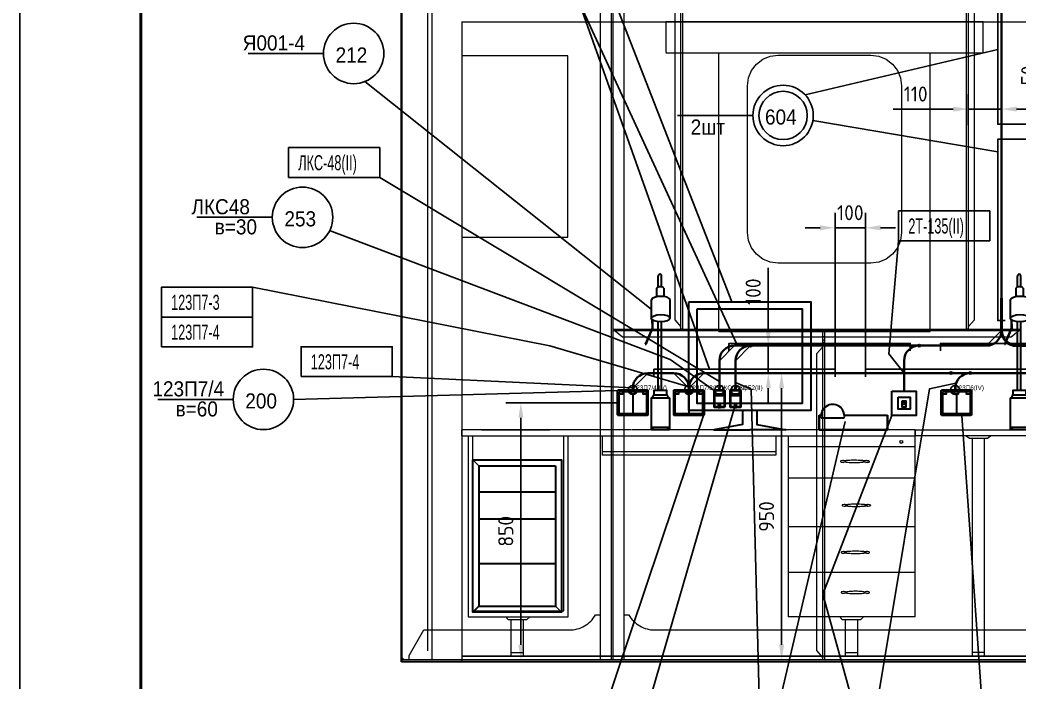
# Model space of a CAD drawing. Header units: millimetres. Extents: x -35117 to 70520, y -28859 to 27816.
# Drawn here: x -13164 to -9857, y -7792 to -5600 of the extents above; entities that cross this region are included whole.
import ezdxf

# ---------------------------------------------------------------- set-up
doc = ezdxf.new("R2010")
doc.units = ezdxf.units.MM
for name, color, linetype in [('CABLE', 6, 'Continuous'), ('DIMENSION', 1, 'Continuous'), ('EQUIPMENT', 7, 'Continuous'), ('EQUIPMENT_31_22_34_otd', 54, 'Continuous'), ('FORM', 7, 'Continuous'), ('Kabeli', 7, 'Continuous'), ('Выноски', 7, 'Continuous'), ('Насыщение', 7, 'Continuous'), ('ПозицииОборудования', 7, 'Continuous'), ('ТРАССЫскрытые', 7, 'Continuous'), ('ЭСН', 255, 'Continuous')]:
    doc.layers.add(name, color=color, linetype=linetype)
for name, color, linetype, lineweight in [('FORM1', 4, 'Continuous', 50), ('Hull', 1, 'Continuous', 40), ('Other', 3, 'Continuous', 60), ('ТРАССЫ', 7, 'Continuous', 40)]:
    doc.layers.add(name, color=color, linetype=linetype, lineweight=lineweight)
doc.styles.add('SIMPLEX', font='simplex.shx', dxfattribs={"width": 0.9, "height": 50})
doc.styles.get("Standard").update_dxf_attribs({"font": 'arial.ttf'})
doc.dimstyles.new('М_20 -1', dxfattribs={"dimscale": 0, "dimtxt": 50, "dimasz": 50, "dimexe": 50, "dimexo": 0, "dimgap": 25, "dimtad": 1, "dimdec": 0, "dimrnd": 5, "dimdsep": 46, "dimtxsty": 'SIMPLEX', "dimcen": 50, "dimclrd": 1, "dimclre": 1, "dimclrt": 3, "dimadec": 0, "dimazin": 0, "dimtfac": 1, "dimtdec": 0, "dimtmove": 0, "dimatfit": 3, "dimfxl": 1, "dimtolj": 1, "dimtzin": 0, "dimarcsym": 0})

# ---------------------------------------------------------------- blocks, each defined once
blk = doc.blocks.new('A$C27F25525')
at = {"layer": 'EQUIPMENT_31_22_34_otd', "linetype": 'Continuous', "lineweight": 35}
for p, q in [((4.31, 47.53), (4.31, 51.21)), ((5.4, 47.58), (5.4, 51.21)), ((3.76, 47.09), (3.76, 44.3)), ((6.17, 47.12), (6.17, 44.35)), ((2.01, 37.13), (2.01, 43.33)), ((8.21, 37.17), (8.21, 43.31)), ((2.22, 36.73), (2.27, 33.85)), ((2.52, 33.98), (2.48, 36.57)), ((2.27, 33.85), (0, 28.62)), ((0.25, 28.6), (2.52, 33.98)), ((4.31, 13.24), (4.31, 36.04)), ((5.4, 13.24), (5.4, 36.01)), ((0, 28.62), (0.25, 28.6)), ((2.02, 0.27), (2.02, 10.84)), ((2.02, 10.83), (8.02, 10.83)), ((8.02, 10.84), (8.02, 0.27)), ((2.02, 1.11), (8.02, 1.11)), ((8.02, 0.27), (2.02, 0.27)), ((2.51, 0.85), (2.51, 0)), ((7.51, 0), (7.51, 0.93))]:
    blk.add_line(p, q, dxfattribs=at)
blk.add_lwpolyline([(2.8, 11.79), (7.16, 11.79), (7.16, 13.27), (2.8, 13.27)], close=True, dxfattribs=at)
for centre, radius, start, end in [((4.86, 51.2), 0.549, 356.5056, 178.9516), ((1.5, 12.03), 1.32, 295.4786, 349.4871), ((8.49, 12.03), 1.32, 190.5129, 244.5214)]:
    blk.add_arc(centre, radius, start, end, dxfattribs=at)
for centre, major_axis, ratio, start_param, end_param in [((4.97, 47.08), (-1.22, 0), 0.440859, 3.153856, 6.270922), ((5.1, 43.23), (-3.1, -0.03), 0.382595, 3.189714, 6.191346)]:
    blk.add_ellipse(centre, major_axis=major_axis, ratio=ratio, start_param=start_param, end_param=end_param, dxfattribs=at)
blk.add_ellipse((5.1, 37.19), major_axis=(-3.1, -0.03), ratio=0.382595, dxfattribs=at)
blk = doc.blocks.new('1090')
at = {"layer": 'EQUIPMENT', "color": 2, "linetype": 'Continuous', "lineweight": 35}
blk.add_lwpolyline([(-48.2, 84), (48.2, 84, -0.414214), (50.2, 82), (50.2, 2, -0.414214), (48.2, 0), (-48.2, 0, -0.414214), (-50.2, 2), (-50.2, 82, -0.414214)], format="xyb", close=True, dxfattribs=at)
for points in [[(-45.2, 79), (45.2, 79), (45.2, 5), (-45.2, 5)], [(-45.2, 79), (-33.9, 79), (-33.9, 69.9), (-45.2, 69.9)], [(-5.7, 79), (5.7, 79), (5.7, 69.9), (-5.7, 69.9)], [(33.9, 79), (45.2, 79), (45.2, 69.9), (33.9, 69.9)]]:
    blk.add_lwpolyline(points, close=True, dxfattribs=at)
blk.add_lwpolyline([(0, 69.9), (0, 5)], dxfattribs=at)
blk = doc.blocks.new('*D46')
at = {"layer": 'Defpoints', "color": 0, "linetype": 'Continuous'}
for p in [(-11185.2, -6866.9), (-11505.5, -7718.4), (-11185.2, -7718.4)]:
    blk.add_point(p, dxfattribs=at)
at = {"layer": 'DIMENSION', "color": 1, "linetype": 'Continuous', "lineweight": -2}
for p, q in [((-11185.2, -6866.9), (-11555.5, -6866.9)), ((-11505.5, -6916.9), (-11505.5, -7668.4)), ((-11185.2, -7718.4), (-11555.5, -7718.4))]:
    blk.add_line(p, q, dxfattribs=at)
at = {"layer": 'DIMENSION', "color": 1, "linetype": 'Continuous'}
for points in [[(-11513.8, -6916.9), (-11497.1, -6916.9), (-11505.5, -6866.9)], [(-11513.8, -7668.4), (-11497.1, -7668.4), (-11505.5, -7718.4)]]:
    blk.add_solid(points, dxfattribs=at)
at = {"layer": 'DIMENSION', "color": 3, "linetype": 'Continuous', "insert": (-11555.5, -7292.7), "char_height": 50, "attachment_point": 5, "rotation": 90, "style": 'SIMPLEX'}
blk.add_mtext('\\A1;850', dxfattribs=at)
blk = doc.blocks.new('МВ_5')
at = {"layer": 'EQUIPMENT', "color": 2, "linetype": 'Continuous', "lineweight": 35}
for p, q in [((-3.2, -53.8), (-3.2, -57.6)), ((-3.2, -53.8), (-3.2, -57.6)), ((-1.7, -53.8), (-3.2, -53.8)), ((-3.2, -57.6), (3.3, -57.6)), ((-3.2, -57.6), (3.3, -57.6)), ((-1.7, -53), (-1.7, -53.8)), ((-1.7, -53), (-1.1, -53)), ((-1.1, -51.9), (-1.1, -53)), ((1.1, -51.9), (-1.1, -51.9)), ((-1.1, -57.6), (1.1, -57.6)), ((1.1, -51.9), (1.1, -53)), ((1.1, -53), (1.7, -53)), ((1.7, -53), (1.7, -53.8)), ((3.3, -53.8), (1.7, -53.8)), ((3.3, -57.6), (3.3, -53.8)), ((3.3, -57.6), (3.3, -53.8))]:
    blk.add_line(p, q, dxfattribs=at)
blk.add_lwpolyline([(17.5, -2), (17.5, -56, -0.414214), (15.5, -58), (-15.5, -58, -0.414214), (-17.5, -56), (-17.5, -2, -0.414214), (-15.5, 0), (15.5, 0, -0.414214)], format="xyb", close=True, dxfattribs=at)
for points in [[(-3.7, -56), (-15.5, -56), (-15.5, -2), (15.5, -2), (15.5, -56), (3.7, -56)], [(-2.4, -57.6), (-2.4, -57.1)], [(-1.8, -57.6), (-1.8, -57.1)], [(-1.1, -57.6), (-1.1, -57.1)], [(-0.4, -57.6), (-0.4, -57.1)], [(0.2, -57.6), (0.2, -57.1)], [(0.9, -57.6), (0.9, -57.1)], [(1.6, -57.6), (1.6, -57.1)], [(2.2, -57.6), (2.2, -57.1)]]:
    blk.add_lwpolyline(points, dxfattribs=at)
for points in [[(-12.6, -12.2), (12.6, -12.2), (12.6, -18.9), (-12.6, -18.9)], [(-3.7, -58), (3.7, -58), (3.7, -48.5), (-3.7, -48.5)]]:
    blk.add_lwpolyline(points, close=True, dxfattribs=at)
blk = doc.blocks.new('*U57')
at = {"layer": 'ЭСН', "lineweight": 30}
blk.add_lwpolyline([(600, -25), (600, 0), (0, 0), (0, -25)], dxfattribs=at)
blk = doc.blocks.new('*U58')
at = {"layer": 'ЭСН', "lineweight": 30}
blk.add_lwpolyline([(600, -25), (600, 0), (0, 0), (0, -25)], dxfattribs=at)
blk = doc.blocks.new('*U59')
at = {"layer": 'ЭСН', "lineweight": 30}
blk.add_lwpolyline([(600, -25), (600, 0), (0, 0), (0, -25)], dxfattribs=at)
blk = doc.blocks.new('*D63')
at = {"layer": 'Defpoints', "color": 0, "linetype": 'Continuous'}
for p in [(-9901.9, -5945), (-9774.5, -5945), (-9901.9, -5995)]:
    blk.add_point(p, dxfattribs=at)
at = {"layer": 'DIMENSION', "color": 1, "linetype": 'Continuous', "lineweight": -2}
for p, q in [((-9774.5, -5895), (-9774.5, -5722.1)), ((-9901.9, -5945), (-9724.5, -5945)), ((-9774.5, -5995), (-9774.5, -5945)), ((-9901.9, -5995), (-9724.5, -5995)), ((-9774.5, -6045), (-9774.5, -6095))]:
    blk.add_line(p, q, dxfattribs=at)
at = {"layer": 'DIMENSION', "color": 1, "linetype": 'Continuous'}
for points in [[(-9782.8, -5895), (-9766.1, -5895), (-9774.5, -5945)], [(-9782.8, -6045), (-9766.1, -6045), (-9774.5, -5995)]]:
    blk.add_solid(points, dxfattribs=at)
at = {"layer": 'DIMENSION', "color": 3, "linetype": 'Continuous', "insert": (-9824.5, -5783.6), "char_height": 50, "attachment_point": 5, "rotation": 90, "style": 'SIMPLEX'}
blk.add_mtext('\\A1;50', dxfattribs=at)
blk = doc.blocks.new('*D64')
at = {"layer": 'Defpoints', "color": 0, "linetype": 'Continuous'}
for p in [(-9914.4, -5895), (-10024.4, -5948), (-9914.4, -5945)]:
    blk.add_point(p, dxfattribs=at)
at = {"layer": 'DIMENSION', "color": 1, "linetype": 'Continuous', "lineweight": -2}
for p, q in [((-10024.4, -5948), (-10024.4, -5845)), ((-9914.4, -5945), (-9914.4, -5845)), ((-10074.4, -5895), (-10273, -5895)), ((-9914.4, -5895), (-10024.4, -5895)), ((-9864.4, -5895), (-9814.4, -5895))]:
    blk.add_line(p, q, dxfattribs=at)
at = {"layer": 'DIMENSION', "color": 1, "linetype": 'Continuous'}
for points in [[(-10074.4, -5886.7), (-10074.4, -5903.3), (-10024.4, -5895)], [(-9864.4, -5886.7), (-9864.4, -5903.3), (-9914.4, -5895)]]:
    blk.add_solid(points, dxfattribs=at)
at = {"layer": 'DIMENSION', "color": 3, "linetype": 'Continuous', "insert": (-10198.7, -5845), "char_height": 50, "attachment_point": 5, "style": 'SIMPLEX'}
blk.add_mtext('\\A1;110', dxfattribs=at)
blk = doc.blocks.new('*D66')
at = {"layer": 'Defpoints', "color": 0, "linetype": 'Continuous'}
for p in [(-10763, -6678.1), (-10763, -6769), (-10686.5, -6769)]:
    blk.add_point(p, dxfattribs=at)
at = {"layer": 'DIMENSION', "color": 1, "linetype": 'Continuous', "lineweight": -2}
for p, q in [((-10686.5, -6628.1), (-10686.5, -6421)), ((-10763, -6678.1), (-10636.5, -6678.1)), ((-10686.5, -6769), (-10686.5, -6678.1)), ((-10763, -6769), (-10636.5, -6769)), ((-10686.5, -6819), (-10686.5, -6869))]:
    blk.add_line(p, q, dxfattribs=at)
at = {"layer": 'DIMENSION', "color": 1, "linetype": 'Continuous'}
for points in [[(-10694.8, -6628.1), (-10678.1, -6628.1), (-10686.5, -6678.1)], [(-10694.8, -6819), (-10678.1, -6819), (-10686.5, -6769)]]:
    blk.add_solid(points, dxfattribs=at)
at = {"layer": 'DIMENSION', "color": 3, "linetype": 'Continuous', "insert": (-10736.5, -6499.5), "char_height": 50, "attachment_point": 5, "rotation": 90, "style": 'SIMPLEX'}
blk.add_mtext('\\A1;100', dxfattribs=at)
blk = doc.blocks.new('*D67')
at = {"layer": 'Defpoints', "color": 0, "linetype": 'Continuous'}
for p in [(-10365, -6288), (-10465, -6756.5), (-10365, -6756.5)]:
    blk.add_point(p, dxfattribs=at)
at = {"layer": 'DIMENSION', "color": 1, "linetype": 'Continuous', "lineweight": -2}
for p, q in [((-10465, -6756.5), (-10465, -6238)), ((-10365, -6756.5), (-10365, -6238)), ((-10515, -6288), (-10565, -6288)), ((-10465, -6288), (-10365, -6288)), ((-10315, -6288), (-10265, -6288))]:
    blk.add_line(p, q, dxfattribs=at)
at = {"layer": 'DIMENSION', "color": 1, "linetype": 'Continuous'}
for points in [[(-10515, -6279.6), (-10515, -6296.3), (-10465, -6288)], [(-10315, -6279.6), (-10315, -6296.3), (-10365, -6288)]]:
    blk.add_solid(points, dxfattribs=at)
at = {"layer": 'DIMENSION', "color": 3, "linetype": 'Continuous', "insert": (-10415, -6238), "char_height": 50, "attachment_point": 5, "style": 'SIMPLEX'}
blk.add_mtext('\\A1;100', dxfattribs=at)
blk = doc.blocks.new('*D68')
at = {"layer": 'Defpoints', "color": 0, "linetype": 'Continuous'}
for p in [(-10188.5, -6769), (-10642.4, -7718.4), (-10175.8, -7718.4)]:
    blk.add_point(p, dxfattribs=at)
at = {"layer": 'DIMENSION', "color": 1, "linetype": 'Continuous', "lineweight": -2}
for p, q in [((-10188.5, -6769), (-10692.4, -6769)), ((-10642.4, -6819), (-10642.4, -7668.4)), ((-10175.8, -7718.4), (-10692.4, -7718.4))]:
    blk.add_line(p, q, dxfattribs=at)
at = {"layer": 'DIMENSION', "color": 1, "linetype": 'Continuous'}
for points in [[(-10650.8, -6819), (-10634.1, -6819), (-10642.4, -6769)], [(-10650.8, -7668.4), (-10634.1, -7668.4), (-10642.4, -7718.4)]]:
    blk.add_solid(points, dxfattribs=at)
at = {"layer": 'DIMENSION', "color": 3, "linetype": 'Continuous', "insert": (-10692.4, -7243.7), "char_height": 50, "attachment_point": 5, "rotation": 90, "style": 'SIMPLEX'}
blk.add_mtext('\\A1;950', dxfattribs=at)
blk = doc.blocks.new('ТР45')
at = {"layer": 'EQUIPMENT', "color": 2, "linetype": 'Continuous', "lineweight": 35}
for points in [[(-40, 80), (40, 80), (40, 0), (-40, 0)], [(-20, 60), (20, 60), (20, 20), (-20, 20)], [(-6.4, 48.1), (6.3, 48.1), (6.3, 27), (-6.4, 27)]]:
    blk.add_lwpolyline(points, close=True, dxfattribs=at)
for points in [[(6.3, 36.2), (-6.4, 36.2)], [(-4.3, 36.2), (-4.3, 44.4), (-1.2, 44.4), (-1.2, 45.3), (-0.1, 45.3)], [(4.1, 36.2), (4.1, 44.4), (1, 44.4), (1, 45.3), (-0.1, 45.3)]]:
    blk.add_lwpolyline(points, dxfattribs=at)

msp = doc.modelspace()

# ---------------------------------------------------------------- linework, layer by layer
at = {"color": 3}
for p, q in [((-6300.653, -7718.447), (-11900.405, -7718.447)), ((-6300.653, -7725.447), (-11900.405, -7725.447))]:
    msp.add_line(p, q, dxfattribs=at)
msp.add_line((-11700.446, -7706.447), (-6500.653, -7706.447))
at = {"layer": 'CABLE', "color": 2, "linetype": 'Continuous', "lineweight": 50}
msp.add_lwpolyline([(-9914.38, -6521.144), (-9914.38, -6628.108, 0.41421356), (-9864.38, -6678.108), (-9799.653, -6678.108)], format="xyb", dxfattribs=at)
at = {"layer": 'EQUIPMENT_31_22_34_otd', "linetype": 'Continuous', "lineweight": 35}
for p, q in [((-10517.619, -6907.922), (-10517.619, -6956.447)), ((-10517.619, -6956.447), (-10517.619, -6907.922)), ((-10517.619, -6907.922), (-10513.481, -6907.922)), ((-10433.607, -6907.922), (-10291.845, -6907.922)), ((-10291.845, -6956.447), (-10291.845, -6907.922)), ((-10291.845, -6907.922), (-10291.845, -6956.447)), ((-10511.025, -6917.312), (-10435.176, -6917.312)), ((-10517.619, -6956.447), (-10291.845, -6956.447)), ((-10291.845, -6956.447), (-10517.619, -6956.447)), ((-11644.756, -7075.777), (-11644.756, -7540.924)), ((-11644.756, -7075.777), (-11390.531, -7075.777)), ((-11390.531, -7075.777), (-11390.531, -7540.924)), ((-11644.756, -7161.787), (-11390.531, -7161.787)), ((-11644.756, -7251.203), (-11390.531, -7251.203)), ((-11644.756, -7399.413), (-11390.531, -7399.413)), ((-11644.756, -7540.924), (-11664.367, -7560.447)), ((-11644.756, -7540.924), (-11390.531, -7540.924))]:
    msp.add_line(p, q, dxfattribs=at)
for points in [[(-10949.65, -6533.488), (-10546.094, -6533.488), (-10546.094, -6892.492), (-10949.65, -6892.492)], [(-10921.696, -6556.437), (-10574.048, -6556.437), (-10574.048, -6869.542), (-10921.696, -6869.542)], [(-11664.367, -7056.254), (-11370.921, -7056.254), (-11370.921, -7560.447), (-11664.367, -7560.447)]]:
    msp.add_lwpolyline(points, close=True, dxfattribs=at)
for points in [[(-10771.8, -6892.492), (-10771.8, -6938.972), (-10866.9, -6956.447), (-10747.872, -6956.447)], [(-10723.944, -6892.492), (-10723.944, -6938.972), (-10628.843, -6956.447), (-10747.872, -6956.447)]]:
    msp.add_lwpolyline(points, dxfattribs=at)
msp.add_arc((-10473.526, -6911.527), 38.784, 351.422251, 188.942608, dxfattribs=at)
at = {"layer": 'FORM', "color": 7}
msp.add_lwpolyline([(-13163.591, -16165.54), (3636.409, -16165.54), (3636.409, -4285.54), (-13163.591, -4285.54)], close=True, dxfattribs=at)
at = {"layer": 'FORM1'}
msp.add_line((-12763.591, -4385.54), (-12763.591, -16065.54), dxfattribs=at)
at = {"layer": 'Hull', "color": 3, "ltscale": 500}
for p, q in [((-11900.405, -6383.751), (-11900.405, -5118.425)), ((-11900.405, -7725.447), (-11900.405, -6383.751))]:
    msp.add_line(p, q, dxfattribs=at)
at = {"layer": 'Hull', "color": 86, "linetype": 'Continuous', "lineweight": 20}
for p, q in [((-11813.796, -7688.44), (-11813.796, -5256.411)), ((-11800.405, -5256.411), (-11800.405, -7688.44)), ((-11200.405, -6629.425), (-11200.405, -6623.425)), ((-11200.405, -6623.425), (-11190.408, -6623.425)), ((-11200.405, -6629.425), (-11200.405, -6623.425)), ((-11200.405, -6623.425), (-9851.406, -6623.425)), ((-11190.408, -6629.425), (-11200.405, -6629.425)), ((-9851.406, -6629.425), (-11200.405, -6629.425)), ((-11190.408, -6629.425), (-11190.408, -6623.425)), ((-11190.408, -6623.425), (-11173.403, -6623.425)), ((-11173.403, -6629.425), (-11190.408, -6629.425)), ((-11173.403, -6623.425), (-11173.403, -6629.425)), ((-11173.403, -6623.425), (-11050.405, -6623.425)), ((-11050.405, -6629.425), (-11173.403, -6629.425)), ((-11050.405, -6623.425), (-11050.405, -6629.425)), ((-10506.405, -6629.425), (-10500.405, -6629.425)), ((-10506.405, -6649.426), (-10506.405, -6629.425)), ((-10500.405, -6629.425), (-10500.405, -6649.426)), ((-10500.405, -6649.426), (-10506.405, -6649.426)), ((-10506.405, -6658.992), (-10506.405, -6649.426)), ((-10506.405, -6658.992), (-10500.405, -6658.992)), ((-10506.405, -6667.103), (-10506.405, -6658.992)), ((-10506.405, -6667.103), (-10500.405, -6667.103)), ((-10506.405, -6672.523), (-10506.405, -6667.103)), ((-10506.405, -6672.523), (-10500.405, -6672.523)), ((-10506.405, -6674.426), (-10506.405, -6672.523)), ((-10506.405, -6674.426), (-10500.405, -6674.426)), ((-10506.405, -7718.425), (-10506.405, -6674.426)), ((-10500.405, -6649.426), (-10500.405, -6658.992)), ((-10500.405, -6658.992), (-10500.405, -6667.103)), ((-10500.405, -6667.103), (-10500.405, -6672.523)), ((-10500.405, -6672.523), (-10500.405, -6674.426)), ((-10500.405, -6674.426), (-10500.405, -7718.425))]:
    msp.add_line(p, q, dxfattribs=at)
for points in [[(-11900.405, -7709.425), (-11900.405, -5235.426), (-11890.408, -5225.425), (-11800.405, -5225.425), (-11800.405, -7719.426), (-11890.408, -7719.426), (-11900.405, -7709.425)], [(-11206.405, -5333.426), (-11206.405, -7718.425), (-11200.405, -7718.425), (-11200.405, -5333.426), (-11206.405, -5333.426)], [(-11243.404, -7718.425), (-11163.406, -7718.425), (-11163.406, -5383.426), (-11188.406, -5358.426), (-11218.404, -5358.426), (-11243.404, -5383.426), (-11243.404, -7718.425)], [(-10976.406, -6616.275), (-10976.406, -5520.576), (-10996.407, -5544.412), (-10996.407, -6592.439), (-10976.406, -6616.275)], [(-10970.406, -5513.426), (-10970.406, -6623.425), (-10976.406, -6623.425), (-10976.406, -5513.426), (-10970.406, -5513.426)], [(-10030.404, -6623.425), (-10030.404, -5513.426), (-10024.404, -5513.426), (-10024.404, -6623.425), (-10030.404, -6623.425)], [(-10024.404, -5520.576), (-10024.404, -6616.275), (-10004.403, -6592.439), (-10004.403, -5544.412), (-10024.404, -5520.576)], [(-9858.553, -6629.425), (-11193.258, -6629.425), (-11169.418, -6649.426), (-9882.394, -6649.426), (-9858.553, -6629.425)], [(-10506.405, -7711.274), (-10506.405, -6681.576), (-10526.406, -6705.412), (-10526.406, -7687.439), (-10506.405, -7711.274)]]:
    msp.add_lwpolyline(points, dxfattribs=at)
for points in [[(-11243.404, -7719.426), (-11875.405, -7719.426), (-11875.405, -7704.425), (-11826.333, -7619.426), (-11345.01, -7619.426, 0.13165265), (-11295.01, -7606.029, 0.13165163), (-11258.407, -7569.426), (-11243.404, -7569.426), (-11243.404, -7719.426)], [(-6400.405, -7719.426), (-11163.406, -7719.426), (-11163.406, -7569.426), (-11148.403, -7569.426, 0.13165163), (-11111.8, -7606.029, 0.13165265), (-11061.8, -7619.426), (-6547.628, -7619.426), (-6400.405, -7704.425), (-6400.405, -7719.426)]]:
    msp.add_lwpolyline(points, format="xyb", dxfattribs=at)
at = {"layer": 'Kabeli', "color": 5}
for points in [[(-10848.32, -6824.902), (-10848.32, -6824.902), (-10848.32, -6728.108), (-10798.32, -6678.108), (-10744.983, -6678.108), (-10744.983, -6678.108), (-10187.037, -6678.108), (-9964.38, -6678.108), (-9914.38, -6628.108), (-9914.38, -5310.136), (-9914.046, -5309.946)], [(-10794.983, -6824.902), (-10794.983, -6824.902), (-10794.983, -6728.108), (-10744.983, -6678.108), (-10744.983, -6678.108), (-10187.037, -6678.108), (-9964.38, -6678.108), (-9914.38, -6628.108), (-9914.38, -5310.136), (-9914.046, -5309.946)]]:
    msp.add_lwpolyline(points, dxfattribs=at)
at = {"layer": 'Kabeli', "color": 231}
for points in [[(-11134.995, -6824.902), (-11134.995, -6824.902), (-11134.995, -6818.995), (-11084.995, -6768.995), (-10999.366, -6768.995), (-10949.366, -6818.995), (-10949.366, -6824.902), (-10949.366, -6824.902)], [(-9748.137, -6824.902), (-9748.137, -6824.902), (-9748.137, -6818.995), (-9798.137, -6768.995), (-9798.137, -6768.995), (-9798.137, -6768.995), (-10017.962, -6768.995), (-10081.763, -6768.995), (-10081.763, -6768.995), (-10899.366, -6768.995), (-10949.366, -6818.995), (-10949.366, -6824.902), (-10949.366, -6824.902)]]:
    msp.add_lwpolyline(points, dxfattribs=at)
at = {"layer": 'Kabeli', "color": 2}
for centre in [(-10744.983, -6678.108), (-10744.983, -6678.108), (-10744.983, -6678.108), (-10744.983, -6678.108), (-10744.983, -6678.108), (-10744.983, -6678.108), (-10744.983, -6678.108), (-10744.983, -6678.108), (-10187.037, -6678.108)]:
    msp.add_circle(centre, 4, dxfattribs=at)
at = {"layer": 'Kabeli', "color": 6}
for centre in [(-10081.763, -6768.995), (-10081.763, -6768.995), (-10017.962, -6768.995), (-10949.366, -6824.902), (-10949.366, -6824.902), (-10949.366, -6824.902), (-10949.366, -6824.902)]:
    msp.add_circle(centre, 4, dxfattribs=at)
at = {"layer": 'Other', "color": 5, "linetype": 'Continuous', "lineweight": 18}
for p, q in [((-11700.446, -5606.447), (-11700.446, -7725.447)), ((-11700.446, -5606.447), (-6500.653, -5606.447)), ((-10850.434, -6631.417), (-10850.434, -5708.486)), ((-10704.434, -5730.113), (-10679.833, -5719.938)), ((-10679.833, -5719.938), (-10653.434, -5716.467)), ((-10653.434, -5716.467), (-10347.434, -5716.467)), ((-10150.434, -6631.417), (-10150.434, -5708.486)), ((-10741.768, -5767.397), (-10725.559, -5746.301)), ((-10725.559, -5746.301), (-10704.434, -5730.113)), ((-10751.958, -5791.963), (-10741.768, -5767.397)), ((-10755.434, -5818.326), (-10751.958, -5791.963)), ((-10755.434, -6303.922), (-10755.434, -5818.588)), ((-10850.434, -6631.417), (-10150.434, -6631.417))]:
    msp.add_line(p, q, dxfattribs=at)
at = {"layer": 'Other', "color": 251, "linetype": 'Continuous', "lineweight": 20}
for p, q in [((-11400.446, -6956.447), (-11700.446, -6956.447)), ((-11700.446, -6976.447), (-11700.446, -6956.447)), ((-11700.446, -6976.447), (-11142.268, -6976.447)), ((-11700.446, -6976.447), (-11222.268, -6976.447)), ((-11680.446, -6976.447), (-11680.446, -7576.447)), ((-11665.446, -6976.447), (-11665.446, -7556.447)), ((-11635.455, -6956.447), (-11409.681, -6956.447)), ((-11409.681, -6956.447), (-11635.455, -6956.447)), ((-11141.053, -6956.447), (-11600.446, -6956.447)), ((-11363.446, -7556.447), (-11363.446, -6976.447)), ((-11348.446, -7576.447), (-11348.446, -6976.447)), ((-11236.746, -6976.447), (-11236.746, -7040.907)), ((-11142.268, -6976.447), (-10725.833, -6976.447)), ((-10730.397, -6956.447), (-11139.061, -6956.447)), ((-10200.446, -6956.447), (-10727.048, -6956.447)), ((-10725.833, -6976.447), (-10200.446, -6976.447)), ((-10661.778, -6976.447), (-10661.778, -7040.907)), ((-10620.446, -6976.447), (-10620.446, -7576.447)), ((-10200.446, -6956.447), (-9655.502, -6956.447)), ((-10200.446, -6956.447), (-10200.446, -6976.447)), ((-10200.446, -7576.447), (-10200.446, -6956.447)), ((-10200.446, -7576.447), (-10200.446, -6956.447)), ((-9658.657, -6976.447), (-10200.446, -6976.447)), ((-10022.139, -6984.58), (-10033.915, -6976.447)), ((-9960.703, -6984.58), (-9950.999, -6976.447)), ((-10022.139, -6984.58), (-9960.703, -6984.58)), ((-10722.625, -7029.234), (-11236.746, -7029.234)), ((-10721.915, -7040.907), (-11236.746, -7040.907)), ((-10661.778, -7029.234), (-10722.625, -7029.234)), ((-10661.778, -7040.907), (-10721.915, -7040.907)), ((-10200.446, -7012.844), (-10620.446, -7012.844)), ((-11664.367, -7056.254), (-11644.756, -7075.777)), ((-10447.655, -7061.295), (-10447.655, -7061.6)), ((-10440.621, -7058.595), (-10445.267, -7059.331)), ((-10445.267, -7063.564), (-10440.621, -7064.3)), ((-10437.813, -7058.456), (-10440.621, -7058.595)), ((-10440.621, -7064.3), (-10437.813, -7064.439)), ((-10400.861, -7057.51), (-10405.207, -7057.51)), ((-10405.207, -7065.385), (-10396.515, -7065.385)), ((-10396.515, -7057.51), (-10400.861, -7057.51)), ((-10361.102, -7058.595), (-10363.91, -7058.456)), ((-10363.91, -7064.439), (-10361.102, -7064.3)), ((-10356.456, -7059.331), (-10361.102, -7058.595)), ((-10361.102, -7064.3), (-10356.456, -7063.564)), ((-10354.132, -7059.698), (-10358.779, -7058.963)), ((-10358.779, -7064.667), (-10354.132, -7063.932)), ((-10351.744, -7061.663), (-10351.744, -7061.968)), ((-10620.446, -7115.662), (-10200.446, -7115.662)), ((-10442.249, -7206.649), (-10442.249, -7206.954)), ((-10435.214, -7203.949), (-10439.861, -7204.685)), ((-10439.861, -7208.919), (-10435.214, -7209.654)), ((-10432.406, -7203.81), (-10435.214, -7203.949)), ((-10395.455, -7202.864), (-10399.801, -7202.864)), ((-10391.109, -7202.864), (-10395.455, -7202.864)), ((-10355.696, -7203.949), (-10358.503, -7203.81)), ((-10351.049, -7204.685), (-10355.696, -7203.949)), ((-10355.696, -7209.654), (-10351.049, -7208.919)), ((-10348.661, -7206.649), (-10348.661, -7206.954)), ((-10435.214, -7209.654), (-10432.406, -7209.793)), ((-10399.801, -7210.739), (-10399.801, -7210.739)), ((-10399.801, -7210.739), (-10391.109, -7210.739)), ((-10391.109, -7210.739), (-10391.109, -7210.739)), ((-10358.503, -7209.793), (-10355.696, -7209.654)), ((-10620.446, -7276.447), (-10200.446, -7276.447)), ((-10445.052, -7362.412), (-10445.052, -7362.717)), ((-10438.017, -7359.712), (-10442.664, -7360.448)), ((-10442.664, -7364.682), (-10438.017, -7365.417)), ((-10435.209, -7359.573), (-10438.017, -7359.712)), ((-10438.017, -7365.417), (-10435.209, -7365.556)), ((-10398.258, -7358.627), (-10402.604, -7358.627)), ((-10402.604, -7366.502), (-10402.604, -7366.502)), ((-10402.604, -7366.502), (-10393.912, -7366.502)), ((-10393.912, -7358.627), (-10398.258, -7358.627)), ((-10393.912, -7366.502), (-10393.912, -7366.502)), ((-10358.499, -7359.712), (-10361.306, -7359.573)), ((-10361.306, -7365.556), (-10358.499, -7365.417)), ((-10353.852, -7360.448), (-10358.499, -7359.712)), ((-10358.499, -7365.417), (-10353.852, -7364.682)), ((-10351.464, -7362.412), (-10351.464, -7362.717)), ((-10620.446, -7427.923), (-10200.446, -7427.923)), ((-10445.052, -7495.123), (-10445.052, -7495.428)), ((-10438.017, -7492.424), (-10442.664, -7493.159)), ((-10442.664, -7497.393), (-10438.017, -7498.128)), ((-10435.21, -7492.284), (-10438.017, -7492.424)), ((-10438.017, -7498.128), (-10435.21, -7498.267)), ((-10398.258, -7491.338), (-10402.604, -7491.338)), ((-10402.604, -7499.213), (-10402.604, -7499.213)), ((-10402.604, -7499.213), (-10393.912, -7499.213)), ((-10393.912, -7491.338), (-10398.258, -7491.338)), ((-10393.912, -7499.213), (-10393.912, -7499.213)), ((-10358.499, -7492.424), (-10361.307, -7492.284)), ((-10361.307, -7498.267), (-10358.499, -7498.128)), ((-10353.852, -7493.159), (-10358.499, -7492.424)), ((-10358.499, -7498.128), (-10353.852, -7497.393)), ((-10351.464, -7495.123), (-10351.464, -7495.428)), ((-11665.446, -7556.447), (-11363.446, -7556.447)), ((-11390.531, -7540.924), (-11370.921, -7560.447)), ((-11680.446, -7576.447), (-11348.446, -7576.447)), ((-11547.455, -7584.58), (-11554.138, -7576.447)), ((-11547.455, -7584.58), (-11486.02, -7584.58)), ((-11486.02, -7584.58), (-11476.316, -7576.447)), ((-10217.646, -7576.447), (-10620.446, -7576.447)), ((-10200.446, -7576.447), (-10620.446, -7576.447)), ((-10442.139, -7584.58), (-10448.821, -7576.447)), ((-10442.139, -7584.58), (-10380.703, -7584.58)), ((-10380.703, -7584.58), (-10370.999, -7576.447)), ((-10010.646, -7706.447), (-9970.646, -7706.447))]:
    msp.add_line(p, q, dxfattribs=at)
at = {"layer": 'Other', "color": 251, "linetype": 'Continuous', "lineweight": 20, "extrusion": (0, 1, 0)}
for p, q in [((-10010.646, -7706.447), (-10010.646, -6984.58)), ((-9970.646, -7706.447), (-9970.646, -6984.58)), ((-11537.18, -7706.447), (-11537.18, -7584.58)), ((-11497.18, -7691.597), (-11497.18, -7584.58)), ((-10430.646, -7706.447), (-10430.646, -7584.58)), ((-10390.646, -7691.597), (-10390.646, -7584.58)), ((-11537.18, -7694.447), (-11497.18, -7694.447)), ((-11497.18, -7706.447), (-11497.18, -7691.597)), ((-10430.646, -7694.447), (-10390.646, -7694.447)), ((-10390.646, -7706.447), (-10390.646, -7691.597)), ((-10010.646, -7693.169), (-9970.646, -7693.169))]:
    msp.add_line(p, q, dxfattribs=at)
at = {"layer": 'Other', "color": 251, "linetype": 'Continuous', "lineweight": 20}
msp.add_lwpolyline([(-11025.434, -5708.486), (-9975.434, -5708.486), (-9975.434, -5606.381), (-11025.434, -5606.381), (-11025.434, -5706.381)], dxfattribs=at)
msp.add_lwpolyline([(-11350.446, -5718.447), (-11700.446, -5718.447), (-11700.446, -6318.447), (-11350.446, -6318.447)], close=True, dxfattribs=at)
at = {"layer": 'Other', "color": 5, "linetype": 'Continuous', "lineweight": 18}
for points in [[(-10347.434, -5716.467), (-10321.034, -5719.938), (-10296.434, -5730.113), (-10275.309, -5746.301), (-10259.099, -5767.397), (-10248.909, -5791.963), (-10245.434, -5818.326), (-10245.434, -6303.66)], [(-10245.434, -6303.66), (-10248.909, -6330.024), (-10259.099, -6354.59), (-10275.309, -6375.686), (-10296.434, -6391.875), (-10321.034, -6402.051), (-10347.434, -6405.522), (-10653.434, -6405.522), (-10679.833, -6402.051), (-10704.434, -6391.875), (-10725.559, -6375.688), (-10741.768, -6354.592), (-10751.958, -6330.024), (-10755.434, -6303.66), (-10755.434, -5818.326)]]:
    msp.add_lwpolyline(points, dxfattribs=at)
at = {"layer": 'Other', "color": 251, "linetype": 'Continuous', "lineweight": 20, "flags": 128}
for points in [[(-10445.267, -7059.331), (-10446.555, -7059.767), (-10447.172, -7060.235), (-10447.514, -7060.713), (-10447.645, -7061.14), (-10447.655, -7061.295)], [(-10405.207, -7057.51), (-10405.207, -7057.51), (-10405.425, -7057.515), (-10410.824, -7057.741), (-10416.156, -7058.104), (-10421.326, -7058.521), (-10426.364, -7058.861), (-10428.677, -7058.914), (-10428.677, -7058.914)], [(-10428.677, -7063.981), (-10428.677, -7063.981), (-10428.373, -7063.978), (-10423.853, -7064.168), (-10419.192, -7064.552), (-10414.362, -7064.923), (-10409.457, -7065.227), (-10405.207, -7065.385)], [(-10373.046, -7058.914), (-10373.046, -7058.914), (-10373.766, -7058.914), (-10378.605, -7058.67), (-10383.591, -7058.258), (-10388.915, -7057.865), (-10394.32, -7057.576), (-10396.515, -7057.51), (-10396.515, -7057.51)], [(-10396.515, -7065.385), (-10390.506, -7065.13), (-10385.072, -7064.752), (-10379.708, -7064.328), (-10376.345, -7064.089), (-10373.046, -7063.981), (-10373.046, -7063.981)], [(-10354.132, -7063.932), (-10352.845, -7063.495), (-10352.228, -7063.028), (-10351.885, -7062.55), (-10351.754, -7062.122), (-10351.744, -7061.968)], [(-10439.861, -7204.685), (-10441.148, -7205.121), (-10441.765, -7205.589), (-10442.107, -7206.067), (-10442.239, -7206.494), (-10442.249, -7206.649)], [(-10399.801, -7202.864), (-10399.801, -7202.864), (-10400.018, -7202.869), (-10405.418, -7203.095), (-10410.75, -7203.459), (-10415.919, -7203.875), (-10420.958, -7204.215), (-10423.27, -7204.268), (-10423.27, -7204.268)], [(-10367.64, -7204.268), (-10367.64, -7204.268), (-10368.36, -7204.269), (-10373.199, -7204.024), (-10378.184, -7203.613), (-10383.508, -7203.219), (-10388.913, -7202.93), (-10391.109, -7202.864), (-10391.109, -7202.864)], [(-10351.049, -7208.919), (-10349.762, -7208.482), (-10349.145, -7208.014), (-10348.802, -7207.537), (-10348.671, -7207.109), (-10348.661, -7206.954)], [(-10423.27, -7209.335), (-10423.27, -7209.335), (-10422.966, -7209.332), (-10418.447, -7209.522), (-10413.785, -7209.907), (-10408.955, -7210.277), (-10404.051, -7210.581), (-10399.801, -7210.739)], [(-10391.109, -7210.739), (-10385.1, -7210.484), (-10379.666, -7210.107), (-10374.302, -7209.682), (-10370.939, -7209.443), (-10367.64, -7209.335), (-10367.64, -7209.335)], [(-10442.664, -7360.448), (-10443.951, -7360.884), (-10444.568, -7361.352), (-10444.91, -7361.83), (-10445.041, -7362.257), (-10445.052, -7362.412)], [(-10402.604, -7358.627), (-10402.604, -7358.627), (-10402.821, -7358.632), (-10408.221, -7358.858), (-10413.553, -7359.222), (-10418.722, -7359.638), (-10423.761, -7359.978), (-10426.073, -7360.031), (-10426.073, -7360.031)], [(-10426.073, -7365.098), (-10426.073, -7365.098), (-10425.769, -7365.095), (-10421.25, -7365.285), (-10416.588, -7365.669), (-10411.758, -7366.04), (-10406.853, -7366.344), (-10402.604, -7366.502)], [(-10370.442, -7360.031), (-10370.442, -7360.031), (-10371.163, -7360.032), (-10376.002, -7359.787), (-10380.987, -7359.375), (-10386.311, -7358.982), (-10391.716, -7358.693), (-10393.912, -7358.627), (-10393.912, -7358.627)], [(-10393.912, -7366.502), (-10387.903, -7366.247), (-10382.468, -7365.87), (-10377.105, -7365.445), (-10373.742, -7365.206), (-10370.442, -7365.098), (-10370.442, -7365.098)], [(-10353.852, -7364.682), (-10352.564, -7364.245), (-10351.948, -7363.777), (-10351.605, -7363.3), (-10351.474, -7362.872), (-10351.464, -7362.717)], [(-10442.664, -7493.159), (-10443.951, -7493.596), (-10444.568, -7494.063), (-10444.911, -7494.541), (-10445.042, -7494.968), (-10445.052, -7495.123)], [(-10402.604, -7491.338), (-10402.604, -7491.338), (-10402.821, -7491.343), (-10408.221, -7491.569), (-10413.553, -7491.933), (-10418.722, -7492.349), (-10423.761, -7492.689), (-10426.073, -7492.742), (-10426.073, -7492.742)], [(-10426.073, -7497.81), (-10426.073, -7497.81), (-10425.77, -7497.806), (-10421.25, -7497.997), (-10416.588, -7498.381), (-10411.759, -7498.751), (-10406.854, -7499.055), (-10402.604, -7499.213)], [(-10370.443, -7492.742), (-10370.443, -7492.742), (-10371.163, -7492.743), (-10376.002, -7492.498), (-10380.987, -7492.087), (-10386.312, -7491.693), (-10391.717, -7491.405), (-10393.912, -7491.338), (-10393.912, -7491.338)], [(-10393.912, -7499.213), (-10387.903, -7498.958), (-10382.469, -7498.581), (-10377.105, -7498.157), (-10373.742, -7497.917), (-10370.443, -7497.81), (-10370.443, -7497.81)], [(-10353.852, -7497.393), (-10352.565, -7496.956), (-10351.948, -7496.489), (-10351.606, -7496.011), (-10351.474, -7495.583), (-10351.464, -7495.428)]]:
    msp.add_lwpolyline(points, dxfattribs=at)
at = {"layer": 'Other', "color": 251, "linetype": 'Continuous', "lineweight": 20}
msp.add_circle((-10246.596, -6996.787), 4.903, dxfattribs=at)
for centre, radius, start, end in [((-10445.141, -7060.978), 2.59, 193.900986, 267.211079), ((-10408.124, -6557.415), 501.919, 266.60896, 267.653217), ((-10414.241, -7443.426), 379.719, 92.178745, 93.559077), ((-10380.311, -6822.557), 236.469, 271.760607, 273.977216), ((-10385.982, -7413.505), 349.763, 86.381809, 87.880368), ((-10354.258, -7062.285), 2.59, 13.900986, 87.211079), ((-10439.735, -7206.332), 2.59, 193.900986, 267.211079), ((-10402.718, -6702.769), 501.919, 266.60896, 267.653217), ((-10374.905, -6967.911), 236.469, 271.760607, 273.977216), ((-10351.175, -7207.271), 2.59, 13.900986, 87.211079), ((-10408.834, -7588.78), 379.719, 92.178745, 93.559077), ((-10380.576, -7558.859), 349.763, 86.381809, 87.880368), ((-10442.538, -7362.095), 2.59, 193.900986, 267.211079), ((-10405.521, -6858.532), 501.919, 266.60896, 267.653217), ((-10411.637, -7744.543), 379.719, 92.178745, 93.559077), ((-10377.708, -7123.674), 236.469, 271.760607, 273.977216), ((-10383.379, -7714.622), 349.763, 86.381809, 87.880368), ((-10353.978, -7363.034), 2.59, 13.900986, 87.211079), ((-10442.538, -7494.806), 2.59, 193.900986, 267.211079), ((-10405.521, -6991.244), 501.919, 266.60896, 267.653217), ((-10411.638, -7877.254), 379.719, 92.178745, 93.559077), ((-10377.708, -7256.385), 236.469, 271.760607, 273.977216), ((-10383.379, -7847.333), 349.763, 86.381809, 87.880368), ((-10353.978, -7495.746), 2.59, 13.900986, 87.211079)]:
    msp.add_arc(centre, radius, start, end, dxfattribs=at)
at = {"layer": 'Выноски', "color": 1}
for points in [[(-12274.373, -6121.495), (-12274.373, -6022.495), (-11972.736, -6022.495), (-11972.736, -6121.495), (-12274.373, -6121.495)], [(-10254.998, -6331.052), (-10254.998, -6232.052), (-9953.361, -6232.052), (-9953.361, -6331.052), (-10254.998, -6331.052)], [(-10254.998, -6331.052), (-10287.858, -6705.234), (-10237.037, -6768.995)], [(-12695.156, -6583.575), (-12695.156, -6484.575), (-12393.519, -6484.575), (-12393.519, -6583.575), (-12695.156, -6583.575)], [(-12695.156, -6682.575), (-12695.156, -6583.575), (-12393.519, -6583.575), (-12393.519, -6682.575), (-12695.156, -6682.575)], [(-12232.874, -6780.598), (-12232.874, -6681.598), (-11931.237, -6681.598), (-11931.237, -6780.598), (-12232.874, -6780.598)], [(-10319.857, -7822.886), (-10152.55, -6820.852), (-10065.291, -6802.873)]]:
    msp.add_lwpolyline(points, dxfattribs=at)
at = {"layer": 'Насыщение', "color": 1}
for points in [[(-11381.838, -5057.174), (-10806.963, -6533.488)], [(-11314.178, -5538.319), (-10792.124, -6670.522)], [(-11314.178, -5538.319), (-10881.61, -6756.495)], [(-9926.88, -5697.312), (-10564.486, -5847.832)], [(-10538.877, -5932.55), (-9926.88, -6036.67)]]:
    msp.add_lwpolyline(points, dxfattribs=at)
for radius in [100, 80]:
    msp.add_circle((-10637.521, -5916.14), radius, dxfattribs=at)
at = {"layer": 'ПозицииОборудования', "color": 1}
for p, q in [((-12158.865, -5710.766), (-12408.445, -5710.766)), ((-10737.521, -5916.14), (-10987.101, -5916.14)), ((-12328.297, -6253.225), (-12577.877, -6253.225)), ((-12457.784, -6856.13), (-12707.365, -6856.13))]:
    msp.add_line(p, q, dxfattribs=at)
for points in [[(-12021.813, -5803.649), (-11073.687, -6556.866)], [(-11972.736, -6121.495), (-10848.32, -6796.353)], [(-12138.598, -6297.429), (-11010.925, -6723.515)], [(-12393.519, -6484.575), (-11409.744, -6678.416)], [(-11409.744, -6678.416), (-10949.126, -6814.107)], [(-11010.925, -6723.515), (-10865.82, -6826.902)], [(-11931.237, -6780.598), (-11134.995, -6817.297)], [(-10716.851, -7840.628), (-10743.286, -6822.477), (-10794.983, -6800.404)], [(-12257.784, -6856.13), (-11185.245, -6826.902)], [(-11284.765, -8052.866), (-10901.116, -6908.902)], [(-11103.872, -7937.681), (-10798.669, -6882.902)], [(-10277.037, -6908.902), (-10506.405, -7501.291)], [(-10045.824, -6908.902), (-9965.895, -8041.945)], [(-10729.68, -8203.321), (-10431.899, -6929.561)], [(-10295.989, -8260.247), (-10506.405, -7501.291)]]:
    msp.add_lwpolyline(points, dxfattribs=at)
for centre in [(-12058.865, -5710.766), (-12228.297, -6253.225), (-12357.784, -6856.13)]:
    msp.add_circle(centre, 100, dxfattribs=at)
at = {"layer": 'ТРАССЫ', "color": 2, "ltscale": 200}
for points in [[(-10744.983, -6678.108), (-9964.38, -6678.108, 0.41421356), (-9914.38, -6628.108), (-9914.38, -5310.136)], [(-10848.32, -6824.902), (-10848.32, -6728.108, -0.41421356), (-10798.32, -6678.108), (-10744.983, -6678.108)], [(-10794.983, -6824.902), (-10794.983, -6728.108, -0.41421356), (-10744.983, -6678.108), (-10744.983, -6678.108)], [(-10187.037, -6678.108), (-10187.037, -6678.108, 0.41421356), (-10237.037, -6728.108), (-10237.037, -6828.902)], [(-9871.895, -6678.108), (-9524.49, -6678.108, -0.41421356), (-9474.49, -6728.108), (-9474.49, -6824.902)]]:
    msp.add_lwpolyline(points, format="xyb", dxfattribs=at)
at = {"layer": 'ТРАССЫ', "color": 6}
for points in [[(-11134.995, -6824.902), (-11134.995, -6818.995, -0.41421356), (-11084.995, -6768.995), (-10999.366, -6768.995, -0.41421356), (-10949.366, -6818.995), (-10949.366, -6824.902)], [(-10949.366, -6824.902), (-10949.366, -6818.995, -0.41421356), (-10899.366, -6768.995), (-10081.763, -6768.995)], [(-10067.962, -6818.995), (-10067.962, -6818.995, -0.41421356), (-10067.962, -6818.995), (-10067.962, -6824.902), (-10067.962, -6818.995, -0.41421356), (-10017.962, -6768.995), (-10017.962, -6768.995)]]:
    msp.add_lwpolyline(points, format="xyb", dxfattribs=at)
msp.add_lwpolyline([(-10081.763, -6768.995), (-8610.092, -6768.995)], dxfattribs=at)
at = {"layer": 'ТРАССЫскрытые', "color": 6}
for centre in [(-11134.995, -6824.902), (-10949.366, -6824.902), (-10067.962, -6824.902)]:
    msp.add_circle(centre, 15, dxfattribs=at)
at = {"layer": 'ТРАССЫскрытые', "color": 2}
for centre in [(-10848.32, -6824.902), (-10794.983, -6824.902)]:
    msp.add_circle(centre, 15, dxfattribs=at)

# ---------------------------------------------------------------- block references
at = {"color": 2}
for p in [(-11134.995, -6908.902), (-10949.366, -6908.902), (-10063.934, -6908.902)]:
    msp.add_blockref('1090', p, dxfattribs=at)
for name, p in [('МВ_5', (-10848.32, -6824.902)), ('МВ_5', (-10794.983, -6824.902)), ('ТР45', (-10237.037, -6908.902))]:
    msp.add_blockref(name, p)
at = {"layer": 'EQUIPMENT_31_22_34_otd', "linetype": 'Continuous', "lineweight": 35, "xscale": 10, "yscale": 10, "zscale": 10}
for p in [(-11093.779, -6959.142), (-9904.825, -6959.142)]:
    msp.add_blockref('A$C27F25525', p, dxfattribs=at)
at = {"layer": 'ЭСН', "rotation": 90}
for name, p in [('*U59', (-9926.88, -5944.995)), ('*U58', (-9926.88, -6594.995))]:
    msp.add_blockref(name, p, dxfattribs=at)
at = {"layer": 'ЭСН'}
for name, p in [('*U57', (-10816.847, -6670.522)), ('*U58', (-10116.847, -6670.522)), ('*U58', (-11064.995, -6756.495)), ('*U59', (-10364.995, -6756.495))]:
    msp.add_blockref(name, p, dxfattribs=at)

# ---------------------------------------------------------------- texts
at = {"layer": 'Выноски', "color": 3, "width": 0.6}
for s, p in [('ЛКС-48(II)', (-12242.373, -6097.495)), ('2Т-135(II)', (-10222.998, -6307.052)), ('123П7-3', (-12663.156, -6559.575)), ('123П7-4', (-12663.156, -6658.575)), ('123П7-4', (-12200.874, -6756.598))]:
    msp.add_text(s, height=50, dxfattribs=at).set_placement(p)
at = {"layer": 'Насыщение', "color": 3, "width": 0.9}
msp.add_text('604', height=50, dxfattribs=at).set_placement((-10697.521, -5946.14))
at = {"layer": 'ПозицииОборудования', "color": 3, "width": 0.9}
for s, p in [('Я001-4', (-12426.311, -5700.766)), ('212', (-12118.865, -5740.766)), ('2шт', (-10943.531, -5979.343)), ('ЛКС48', (-12595.743, -6243.225)), ('253', (-12288.297, -6283.225)), ('в=30', (-12519.008, -6309.731)), ('123П7/4', (-12725.23, -6846.13)), ('200', (-12417.784, -6886.13)), ('в=60', (-12648.496, -6912.637))]:
    msp.add_text(s, height=50, dxfattribs=at).set_placement(p)
at = {"layer": 'ТРАССЫскрытые', "color": 6}
for s, p in [('123П7/4(IV)', (-11134.995, -6824.902)), ('123П7/3(IV)', (-10949.366, -6824.902)), ('123П6(IV)', (-10067.962, -6824.902))]:
    msp.add_text(s, height=15, dxfattribs=at).set_placement(p)
at = {"layer": 'ТРАССЫскрытые', "color": 2}
for s, p in [('ЛКС48(II)', (-10848.32, -6824.902)), ('ЛКС52(II)', (-10794.983, -6824.902))]:
    msp.add_text(s, height=15, dxfattribs=at).set_placement(p)

# ---------------------------------------------------------------- dimensions: what is measured, and where the dimension line sits
at = {"layer": 'DIMENSION', "color": 1, "linetype": 'Continuous'}
dim = msp.add_linear_dim(base=(-9774.474, -5944.995), p1=(-9901.88, -5994.995), p2=(-9901.88, -5944.995), angle=90, dimstyle='М_20 -1', override={"dimscale": 1}, dxfattribs=at)
dim.commit()
dim.dimension.update_dxf_attribs({"geometry": '*D63', "text_midpoint": (-9824.474, -5783.567)})
for base, p1, p2, picture, middle in [((-9914.38, -5894.995), (-10024.404, -5947.995), (-9914.38, -5944.995), '*D64', (-10198.69, -5894.995)), ((-10364.995, -6287.951), (-10464.995, -6756.495), (-10364.995, -6756.495), '*D67', (-10414.995, -6287.951))]:
    dim = msp.add_linear_dim(base=base, p1=p1, p2=p2, dimstyle='М_20 -1', override={"dimscale": 1}, dxfattribs=at)
    dim.commit()
    dim.dimension.update_dxf_attribs({"geometry": picture, "text_midpoint": middle, "dimtype": 160})
dim = msp.add_linear_dim(base=(-10686.478, -6768.995), p1=(-10763.03, -6678.108), p2=(-10763.03, -6768.995), angle=90, text='100', dimstyle='М_20 -1', override={"dimscale": 1}, dxfattribs=at)
dim.commit()
dim.dimension.update_dxf_attribs({"geometry": '*D66', "text_midpoint": (-10686.478, -6499.537), "dimtype": 160})
for base, p1, p2, picture, middle in [((-10642.439, -7718.447), (-10188.502, -6768.995), (-10175.769, -7718.447), '*D68', (-10642.439, -7243.721)), ((-11505.454, -7718.447), (-11185.245, -6866.902), (-11185.245, -7718.447), '*D46', (-11505.454, -7292.675))]:
    dim = msp.add_linear_dim(base=base, p1=p1, p2=p2, angle=90, dimstyle='М_20 -1', override={"dimscale": 1}, dxfattribs=at)
    dim.commit()
    dim.dimension.update_dxf_attribs({"geometry": picture, "text_midpoint": middle, "dimtype": 160})

doc.saveas('drawing.dxf')
